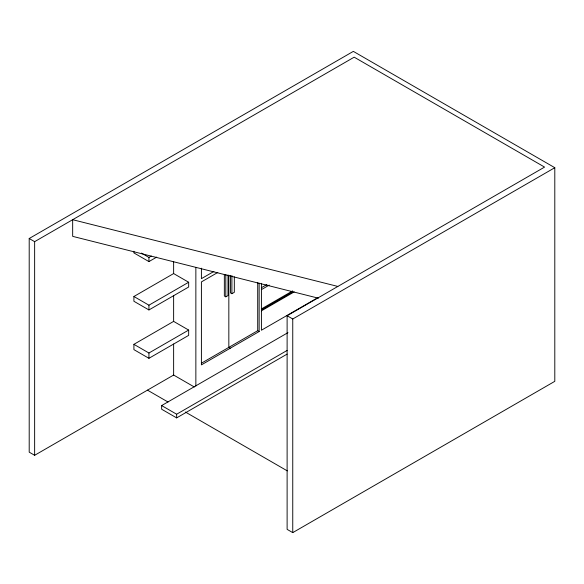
<?xml version="1.0" encoding="UTF-8"?>
<svg xmlns="http://www.w3.org/2000/svg" width="584" height="584" viewBox="0 0 584 584"><rect width="100%" height="100%" fill="white"/><g stroke="black" fill="none" stroke-linecap="round" stroke-linejoin="round"><path stroke-width="0.88" d="M29.2 238.513L353.335 51.377L554.8 167.696L554.8 381.33L292.752 532.623L287.116 529.367L287.116 315.732L544.573 167.09L354.181 57.174L34.639 241.659L29.2 238.513L29.2 452.147L34.639 455.294L173.63 375.045L194.326 386.995M141.416 253.091L148.935 257.434L151.271 256.084M133.904 251.251L133.904 252.916L148.935 261.596L156.724 257.099M133.904 296.504L173.63 273.567L188.661 282.247L188.661 287.014L148.935 309.951L133.904 301.271L133.904 296.504L148.935 305.184L188.661 282.247M213.89 271.458L201.407 278.663L201.407 268.18M217.796 272.451L201.407 281.911L201.407 364.876L259.143 331.537L259.143 283.218M133.904 344.334L173.63 321.39L188.661 330.069L188.661 335.369L148.935 358.306L133.904 349.626L133.904 344.334L148.935 353.006L188.661 330.069M224.351 274.517L224.351 296L225.796 296.833L228.023 295.541L228.023 274.962M230.454 275.604L230.454 292.861L231.899 293.701L234.323 292.299L234.323 276.853M261.42 287.708L266.888 284.554M261.42 289.606L269.224 285.101M261.42 308.929L292.635 290.912M261.42 309.914L292.635 291.898M261.42 310.827L294.197 291.905M201.524 363.138L257.705 330.705L259.143 331.537M317.725 297.723L261.42 330.223L261.42 283.313M287.116 315.732L292.752 318.988L554.8 167.696M287.116 354.108L176.645 417.889L161.651 409.231L161.651 405.566L287.978 332.632M161.651 405.566L176.645 414.224L287.116 350.444M337.859 286.437L72.664 219.701L72.664 236.359L318.411 298.198M230.278 348.21L228.833 347.378L228.833 275.29M147.475 390.149L168.01 402.011M185.391 412.041L287.299 470.879M292.752 318.988L292.752 532.623M257.705 282.386L257.705 330.705M231.899 275.531L231.899 293.701M225.796 274.458L225.796 296.833M195.859 267.443L195.859 386.053M176.645 414.224L176.645 417.889M173.63 261.763L173.63 273.567M173.63 295.38L173.63 321.39M173.63 344.027L173.63 375.045M148.935 257.434L148.935 261.596M148.935 305.184L148.935 309.951M148.935 353.006L148.935 358.306M34.639 241.659L34.639 455.294"/></g></svg>
